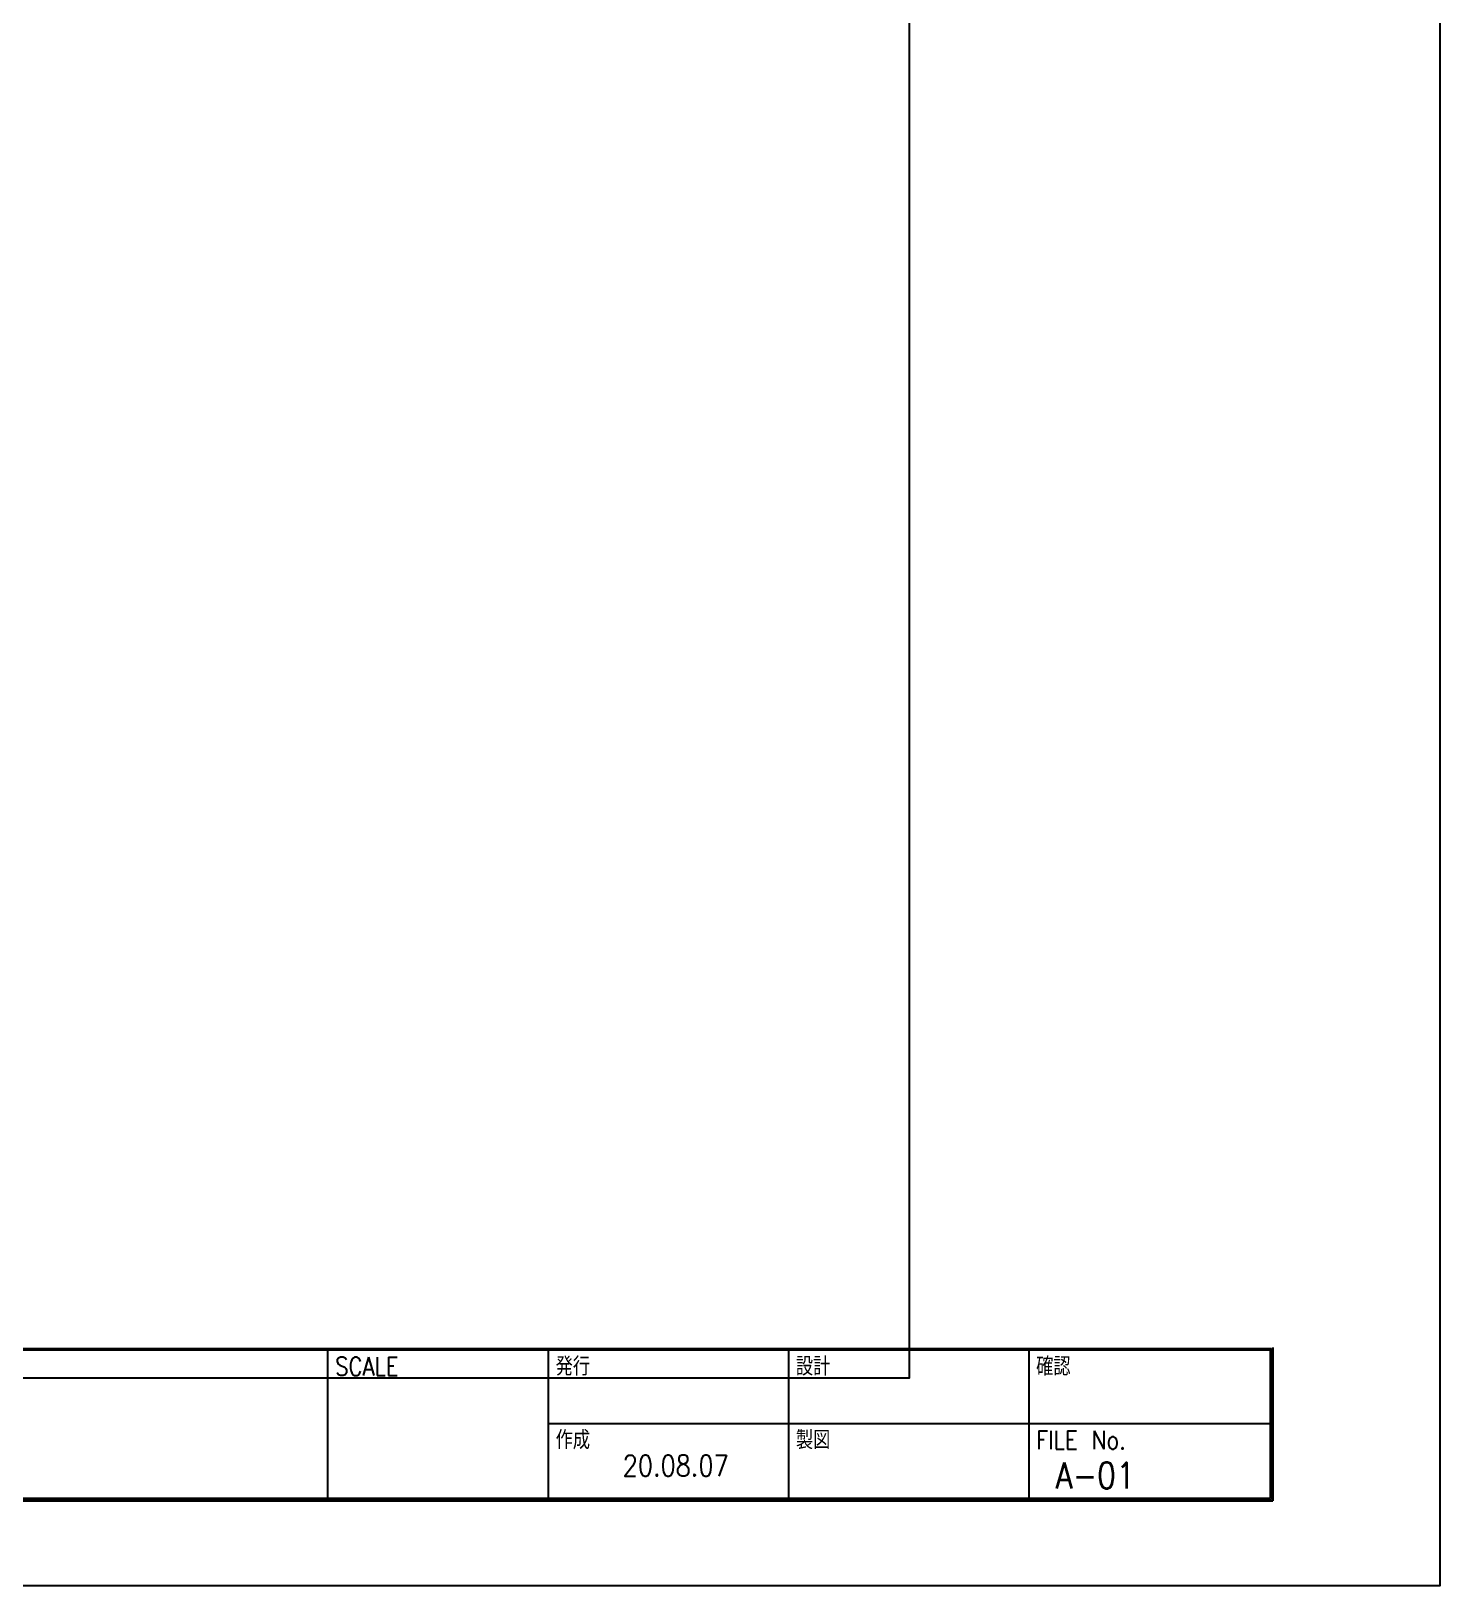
# Model space of a CAD drawing. Extents: x 89504 to 815623, y -104886 to 219894.
# Drawn here: x 814266 to 815623, y -104886 to -103391 of the extents above; entities that cross this region are included whole.
import ezdxf
from ezdxf.enums import TextEntityAlignment as Align

# ---------------------------------------------------------------- set-up
doc = ezdxf.new("R2010")
doc.units = 0
doc.header["$MEASUREMENT"] = 0
doc.linetypes.add('DUMMY', pattern=[0])
for name, color, linetype in [('00_修正第五回', 2, 'CONTINUOUS'), ('I図面枠', 211, 'CONTINUOUS'), ('waku$0$MOJI', 7, 'CONTINUOUS'), ('waku$0$ZATU', 3, 'CONTINUOUS')]:
    doc.layers.add(name, color=color, linetype=linetype)
doc.layers.add('_1-F_ADDL', color=8, linetype='DUMMY', plot=False)
doc.layers.add('waku$0$DEF', color=161, linetype='CONTINUOUS', plot=False)
doc.styles.add('DRACAD', font='txt', dxfattribs={"width": 0.85, "bigfont": 'extfont2'})
doc.styles.add('waku$0$DRACAD', font='txt', dxfattribs={"width": 0.85, "bigfont": 'extfont2'})

# ---------------------------------------------------------------- blocks, each defined once
blk = doc.blocks.new('waku')
at = {"layer": 'waku$0$DEF'}
blk.add_lwpolyline([(-76102, 40666), (92098, 40666), (92098, -78134), (-76102, -78134)], close=True, dxfattribs=at)
at = {"layer": 'waku$0$ZATU', "color": 5}
for p, q in [((-69538, -69001), (85614, -69001)), ((-69490, -69048), (85566, -69048)), ((49272, -69048), (49272, -74759)), ((57768, -69048), (57768, -74759)), ((67018, -69048), (67018, -74759)), ((76269, -69048), (76269, -74759)), ((85566, -69048), (85566, -74759)), ((85614, -69001), (85614, -74806)), ((85661, -68954), (85661, -74854)), ((57768, -71880), (85566, -71880)), ((-69490, -74759), (85566, -74759)), ((-69585, -74854), (85661, -74854)), ((-69538, -74806), (85614, -74806))]:
    blk.add_line(p, q, dxfattribs=at)
at = {"layer": 'waku$0$MOJI', "style": 'waku$0$DRACAD', "width": 0.85}
blk.add_text('20.08.07', height=800.1, dxfattribs=at).set_placement((62673, -73506), align=Align.MIDDLE)
at = {"layer": 'waku$0$ZATU', "color": 5, "style": 'waku$0$DRACAD', "width": 0.85}
for s, p in [('SCALE', (49556, -70040)), ('発行', (58051, -70040)), ('設計', (67301, -70040)), ('確認', (76552, -70040)), ('作成', (58051, -72871)), ('製図', (67301, -72871)), ('FILE No.', (76552, -72871))]:
    blk.add_text(s, height=707.9, dxfattribs=at).set_placement(p)

msp = doc.modelspace()

# ---------------------------------------------------------------- linework, layer by layer
at = {"layer": '_1-F_ADDL'}
msp.add_lwpolyline([(813060.29448, -103301.41828), (815111.66776, -103301.41828), (815111.66776, -104686.41828), (813060.29448, -104686.41828)], close=True, dxfattribs=at)

# ---------------------------------------------------------------- block references
at = {"layer": 'I図面枠', "xscale": 0.025, "yscale": 0.025, "zscale": 0.025}
msp.add_blockref('waku', (813320.15095, -102933.07418), dxfattribs=at)

# ---------------------------------------------------------------- texts
at = {"layer": '00_修正第五回', "style": 'DRACAD', "width": 0.85}
msp.add_text('A-01', height=25, dxfattribs=at).set_placement((815290.82774, -104780.08042), align=Align.MIDDLE_CENTER)

doc.saveas('drawing.dxf')
